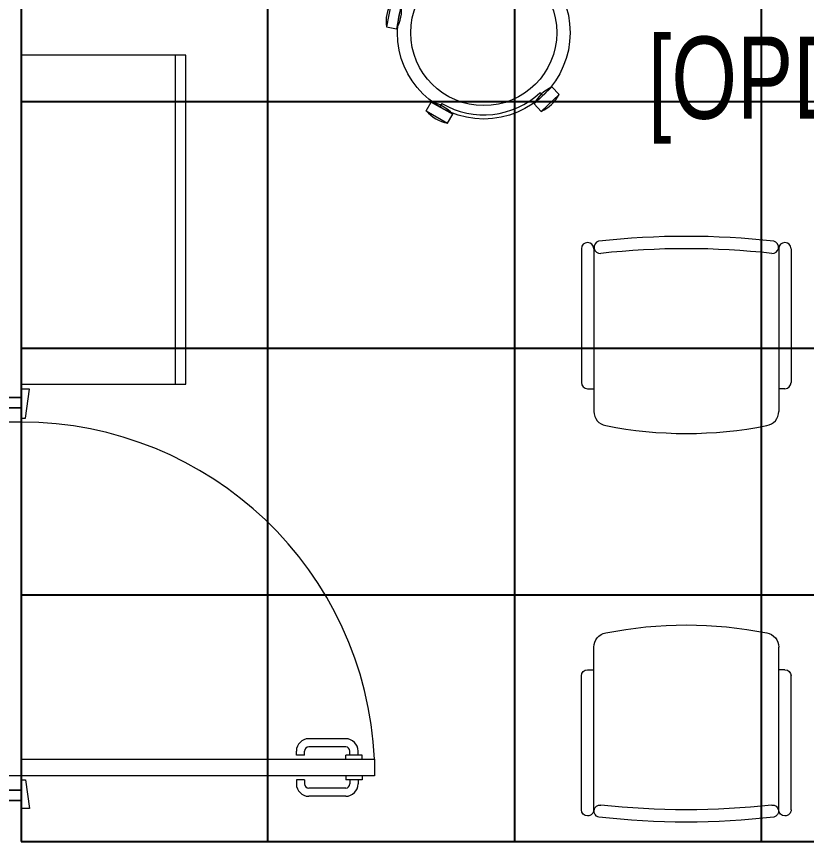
# Model space of a CAD drawing. Extents: x -12260 to 304645, y -29287 to 19916.
# Drawn here: x 45464 to 47386, y 5535 to 7542 of the extents above; entities that cross this region are included whole.
import ezdxf

# ---------------------------------------------------------------- set-up
doc = ezdxf.new("R2010")
doc.units = 0
doc.header["$LTSCALE"] = 0.25
doc.linetypes.add('DASHDOT', pattern=[25.4, 12.7, -6.35, 0, -6.35])
for name, color, linetype, lineweight in [('01-First Floor$0$72_EGR_BASE_TEXT', 252, 'Continuous', 5), ('01-First Floor$0$LOADING', 253, 'Continuous', 5), ('01-First Floor$0$Walls', 251, 'Continuous', 5), ('01-First Floor$0$Wooden Joinery', 251, 'Continuous', 5), ('E-LITE-CLNG-CNDT', 6, 'DASHDOT', 35)]:
    doc.layers.add(name, color=color, linetype=linetype, lineweight=lineweight)
doc.layers.add('01-First Floor$0$FALSE CEILING', color=251, linetype='Continuous')
doc.layers.add('01-First Floor$0$TME-NON MEDICAL FURNITURE', color=242, linetype='Continuous')
doc.styles.add('01-First Floor$0$X3G_ENTITY_9F38', font='swisscl.ttf', dxfattribs={"height": 0.2})

# ---------------------------------------------------------------- blocks, each defined once
blk = doc.blocks.new('01-First Floor$0$A$C72370EFE')
at = {"layer": '01-First Floor$0$Wooden Joinery'}
for p, q in [((-0.01, -0.04), (-0.02, -0.04)), ((-0.01, -0.03), (-0.01, -0.07)), ((0, -0.03), (-0.01, -0.03)), ((0.04, -0.03), (0.05, -0.03)), ((0.05, -0.03), (0.05, -0.07)), ((0.05, -0.04), (0.06, -0.04)), ((-0.01, -0.06), (-0.02, -0.06)), ((0.05, -0.06), (0.06, -0.06)), ((-0.05, -0.07), (-0.05, -0.16)), ((-0.03, -0.07), (-0.03, -0.16)), ((0, -0.07), (-0.01, -0.07)), ((0.04, -0.07), (0.05, -0.07)), ((0.07, -0.07), (0.07, -0.16)), ((0.09, -0.07), (0.09, -0.16)), ((-0.01, -0.17), (-0.02, -0.17)), ((-0.01, -0.17), (-0.01, -0.19)), ((0.05, -0.17), (0.06, -0.17)), ((0.05, -0.17), (0.05, -0.19)), ((-0.01, -0.19), (-0.02, -0.19)), ((0.05, -0.19), (0.06, -0.19))]:
    blk.add_line(p, q, dxfattribs=at)
for centre, radius, start, end in [((-0.02, -0.07), 0.03, 90, 180), ((0.06, -0.07), 0.03, 0, 90), ((-0.02, -0.07), 0.01, 90, 180), ((0.06, -0.07), 0.01, 0, 90), ((-0.02, -0.16), 0.03, 180, 270), ((-0.02, -0.16), 0.01, 180, 270), ((0.06, -0.16), 0.01, 270, 0), ((0.06, -0.16), 0.03, 270, 0)]:
    blk.add_arc(centre, radius, start, end, dxfattribs=at)
blk = doc.blocks.new('01-First Floor$0$A$C5DAD61B4')
at = {"layer": '01-First Floor$0$Wooden Joinery'}
for points in [[(80, 959.1), (80, 969.1), (10, 979.1), (10, 959.1)], [(940, 959.1), (940, 969.1), (1010, 979.1), (1010, 959.1)], [(70, 859.1), (70, 849.1), (0, 839.1), (0, 859.1)], [(120, 859.1), (120, 0), (80, 0), (80, 859.1)], [(950, 859.1), (950, 849.1), (1020, 839.1), (1020, 859.1)]]:
    blk.add_lwpolyline(points, close=True, dxfattribs=at)
for points in [[(45, 859.1), (45, 959.1), (20, 959.1), (20, 859.1), (45, 859.1)], [(45, 859.1), (80, 859.1), (80, 899.1), (90, 899.1), (90, 959.1), (45, 959.1), (45, 859.1)], [(975, 859.1), (940, 859.1), (940, 899.1), (930, 899.1), (930, 959.1), (975, 959.1), (975, 859.1)], [(975, 859.1), (975, 959.1), (1000, 959.1), (1000, 859.1), (975, 859.1)]]:
    blk.add_lwpolyline(points, dxfattribs=at)
blk.add_arc((80, 859.1), 860, 272.666, 0, dxfattribs=at)
at = {"layer": '01-First Floor$0$Wooden Joinery', "xscale": 999.9999999998854, "yscale": 999.9999999998854, "zscale": 999.9999999998854, "rotation": 180}
blk.add_blockref('01-First Floor$0$A$C72370EFE', (120, 0), dxfattribs=at)
blk = doc.blocks.new('01-First Floor$0$GF21016-P')
at = {"layer": '01-First Floor$0$LOADING', "extrusion": (-1.24384e-09, -1.20261e-09, -1)}
for p, q in [((0.0128, 0.0179), (0.0128, 0.4136)), ((0.4628, 0.0179), (0.4628, 0.4136)), ((-0.0172, 0.0179), (-0.0172, 0.3435)), ((-0.0022, 0.3585), (0.0128, 0.3585)), ((0.4778, 0.3585), (0.4628, 0.3585)), ((0.4928, 0.0179), (0.4928, 0.3435)), ((0.4778, 0.0029), (0.4778, 0.0029))]:
    blk.add_line(p, q, dxfattribs=at)
for centre, radius, start, end in [((-0.2378, -0.5362), 1.0036, 78.7568, 101.2432), ((-0.0478, 0.4136), 0.035, 0, 80.6557), ((-0.4278, 0.4136), 0.035, 99.3443, 180), ((0.0022, 0.3435), 0.015, 0, 90), ((-0.4778, 0.3435), 0.015, 90, 180), ((-0.0284, 0.0145), 0.015, 284.3864, 95.5209), ((-0.2378, 1.8928), 1.8749, 263.6341, 276.3659), ((-0.4471, 0.0145), 0.015, 84.4791, 255.6136), ((0.0022, 0.0179), 0.015, 270, 0), ((0.0022, 0.0179), 0.015, 180, 270), ((-0.2378, 1.8734), 1.8855, 263.5119, 276.4881), ((-0.4778, 0.0179), 0.015, 270, 0), ((-0.4778, 0.0179), 0.015, 180, 270)]:
    blk.add_arc(centre, radius, start, end, dxfattribs=at)
blk = doc.blocks.new('01-First Floor$0$GF21027-P')
at = {"layer": '01-First Floor$0$LOADING'}
for p, q in [((0.4, 0.4), (-0.4, 0.4)), ((-0.4, 0.4), (-0.4, 0)), ((0.4, 0), (0.4, 0.4)), ((-0.4, 0.025), (0.4, 0.025)), ((-0.4, 0), (0.4, 0))]:
    blk.add_line(p, q, dxfattribs=at)
blk = doc.blocks.new('01-First Floor$0$HF10037B-P')
at = {"layer": '01-First Floor$0$LOADING'}
for p, q in [((0.2459, 0.134), (0.1859, 0.134)), ((0.1859, 0.134), (0.1859, 0.109)), ((0.2459, 0.134), (0.2459, 0.109)), ((0.2459, 0.109), (0.1859, 0.109)), ((0, 0), (-0.0142, -0.0583)), ((0, 0), (0.0243, -0.0059)), ((0.0243, -0.0059), (0.01, -0.0642)), ((0.4071, -0.0094), (0.431, -0.0018)), ((0.4071, -0.0094), (0.4255, -0.0665)), ((0.431, -0.0018), (0.4493, -0.0589)), ((0.4069, -0.0417), (0.4165, -0.0387)), ((-0.0142, -0.0583), (0.01, -0.0642)), ((0.4255, -0.0665), (0.4493, -0.0589)), ((0.0524, -0.2725), (0.0674, -0.2525)), ((0.0674, -0.2525), (0.1154, -0.2885)), ((0.3125, -0.2897), (0.362, -0.2558)), ((0.3761, -0.2764), (0.362, -0.2558)), ((0.0524, -0.2725), (0.1004, -0.3085)), ((0.3266, -0.3103), (0.3761, -0.2764)), ((0.3267, -0.268), (0.3323, -0.2763)), ((0.1004, -0.3085), (0.1154, -0.2885)), ((0.3266, -0.3103), (0.3125, -0.2897))]:
    blk.add_line(p, q, dxfattribs=at)
for radius in [0.21, 0.1775]:
    blk.add_circle((0.2161, -0.1014), radius, dxfattribs=at)
for centre, radius, start, end in [((0.2159, 0.0465), 0.0925, 71.0754, 108.9246), ((0.2159, 0.1965), 0.0925, 251.0754, 288.9246), ((0.0779, -0.0499), 0.0925, 147.3419, 185.1912), ((-0.0678, -0.0143), 0.0925, 327.3419, 5.1912), ((0.4996, -0.0113), 0.0925, 178.8412, 216.6904), ((0.3568, -0.057), 0.0925, 358.8412, 36.6904), ((0.2161, -0.1014), 0.2, 303.6037, 17.3657), ((0.0389, -0.3404), 0.0925, 34.1875, 72.0368), ((0.3867, -0.3449), 0.0925, 105.5121, 143.3614), ((0.1289, -0.2205), 0.0925, 214.1875, 252.0368), ((0.3019, -0.2212), 0.0925, 285.5121, 323.3614)]:
    blk.add_arc(centre, radius, start, end, dxfattribs=at)
blk = doc.blocks.new('01-First Floor')
at = {"layer": '01-First Floor$0$FALSE CEILING', "linetype": 'Continuous'}
for p, q in [((46076, 5535), (46076, 8565.1)), ((46676, 5535), (46676, 8565.1)), ((47276, 5535), (47276, 8565.1)), ((45476, 7335), (48976, 7335)), ((45476, 6735), (48976, 6735)), ((45476, 6135), (48976, 6135))]:
    blk.add_line(p, q, dxfattribs=at)
at = {"layer": '01-First Floor$0$FALSE CEILING'}
blk.add_lwpolyline([(45476, 5535), (48976, 5535), (48976, 8565.1), (45476, 8565.1)], close=True, dxfattribs=at)
at = {"layer": '01-First Floor$0$Walls'}
for p, q in [((45476, 6635), (45476, 8610)), ((45476, 6615), (45376, 6615)), ((45476, 5635), (45376, 5635)), ((45476, 5535), (45476, 5635)), ((45476, 5535), (48976, 5535))]:
    blk.add_line(p, q, dxfattribs=at)
at = {"layer": '01-First Floor$0$LOADING', "extrusion": (1.16581e-09, -2.75759e-10, -1), "xscale": -999.9999999999997, "yscale": 999.9999999999997, "zscale": 999.9999999999997, "rotation": 64.21868746407375}
blk.add_blockref('01-First Floor$0$HF10037B-P', (-46598.1, 7741.1, 0.1), dxfattribs=at)
at = {"layer": '01-First Floor$0$LOADING', "color": 1, "xscale": 1000, "yscale": 1000, "zscale": 1000, "rotation": 90.00000002091177}
blk.add_blockref('01-First Floor$0$GF21027-P', (45876, 7047.5, -0.1), dxfattribs=at)
at = {"layer": '01-First Floor$0$TME-NON MEDICAL FURNITURE', "color": 1, "extrusion": (2.67576e-11, -2.24019e-05, 1), "xscale": -1000.000000000004, "yscale": 1000.000000000004, "zscale": -1000.000000000004, "rotation": 180.0000251123528}
blk.add_blockref('01-First Floor$0$GF21016-P', (46855.6, 6994.9, -0.3), dxfattribs=at)
at = {"layer": '01-First Floor$0$TME-NON MEDICAL FURNITURE', "color": 1, "extrusion": (2.67576e-11, 2.24019e-05, 1), "xscale": 1000.000000000004, "yscale": 1000.000000000004, "zscale": -1000.000000000002, "rotation": 359.9999748876472}
blk.add_blockref('01-First Floor$0$GF21016-P', (46855.6, 5594.3, 0), dxfattribs=at)
at = {"layer": '01-First Floor$0$Wooden Joinery', "rotation": 90.00000000000001}
blk.add_blockref('01-First Floor$0$A$C5DAD61B4', (46335.1, 5615), dxfattribs=at)
at = {"layer": '01-First Floor$0$72_EGR_BASE_TEXT', "insert": (47455.9, 7493.1), "char_height": 200, "attachment_point": 2, "style": '01-First Floor$0$X3G_ENTITY_9F38'}
blk.add_mtext('[OPDF42]', dxfattribs=at)

msp = doc.modelspace()

# ---------------------------------------------------------------- block references
at = {"layer": 'E-LITE-CLNG-CNDT'}
msp.add_blockref('01-First Floor', (0, 0), dxfattribs=at)

doc.saveas('drawing.dxf')
